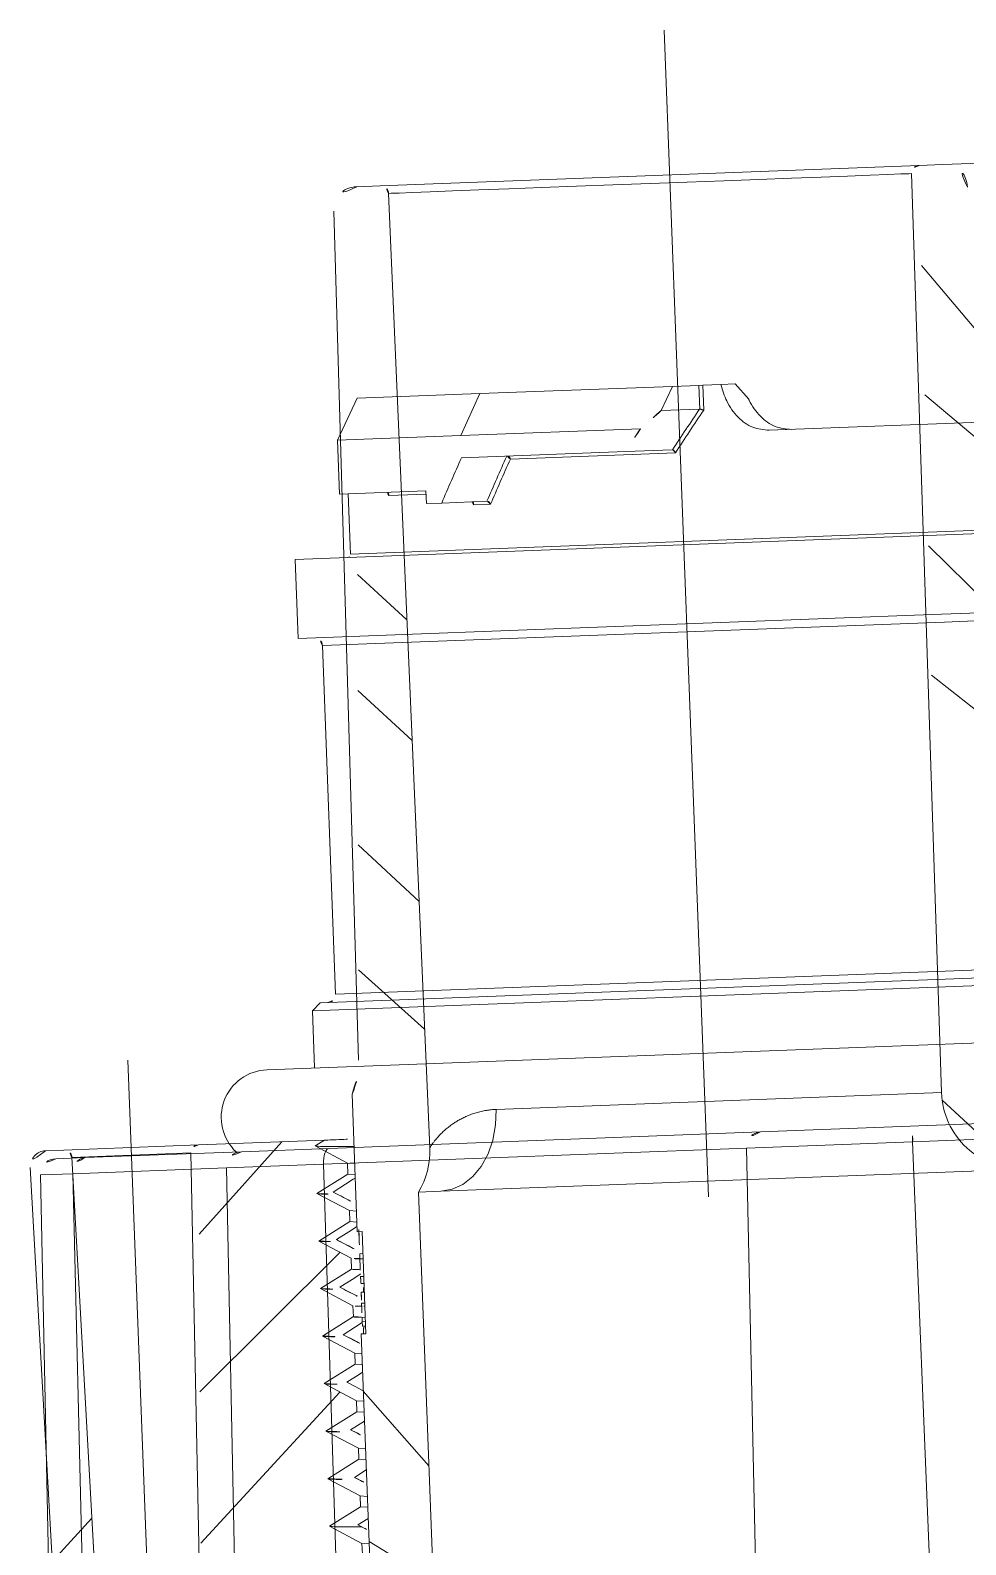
# Model space of a CAD drawing. Header units: metres. Extents: x 1956498 to 1957612, y 2277909 to 2278547.
# Drawn here: x 1957130.5358 to 1957130.5948, y 2278430.6581 to 2278430.7536 of the extents above; entities that cross this region are included whole.
import ezdxf

# ---------------------------------------------------------------- set-up
doc = ezdxf.new("R2010")
doc.units = ezdxf.units.M
doc.linetypes.add('CENTERX2', pattern=[4, 2.5, -0.5, 0.5, -0.5])
for name, color, linetype in [('UBS-100-HSI150-D3-58', 3, 'Continuous'), ('UBS-100-HSI150-D7-33', 5, 'Continuous'), ('UBS_400_DETAIL POSTE HTA TOOLKIT UBS', 7, 'Continuous')]:
    doc.layers.add(name, color=color, linetype=linetype)
pattern_1 = [(45, (-451.7999274479062, -412.9644927030749), (-26.94076836320746, 26.94076836320746), []), (45, (-442.8196674479059, -412.9644927030749), (-26.94076836320746, 26.94076836320746), []), (45, (-433.8394074479056, -412.9644927030749), (-26.94076836320746, 26.94076836320746), []), (45, (-424.8591274479058, -412.9644927030749), (-26.94076836320746, 26.94076836320746), [])]

# ---------------------------------------------------------------- blocks, each defined once
blk = doc.blocks.new('HSI 150 D7.33 PROFIL')
at = {"linetype": 'Continuous', "lineweight": 0}
h = blk.add_hatch(dxfattribs=at)
h.set_pattern_fill('ANSI34', color=5, scale=2, angle=90.0000000000002, style=0)
h.set_pattern_definition([(135.0000000000002, (-451.7999274479062, -412.9644927030749), (-26.94076836320737, -26.94076836320756), []), (135.0000000000002, (-451.7999274479062, -403.9842327030747), (-26.94076836320737, -26.94076836320756), []), (135.0000000000002, (-451.7999274479062, -395.0039727030744), (-26.94076836320737, -26.94076836320756), []), (135.0000000000002, (-451.7999274479062, -386.0236927030746), (-26.94076836320737, -26.94076836320756), [])])
edge = h.paths.add_edge_path(flags=0)
edge.add_line((18.33908186064946, 78.1500000000051), (19.02968078389131, 78.1500000000051))
edge.add_line((19.02968078389131, 78.1500000000051), (20.18438132227129, 80.1500000000051))
edge.add_line((20.18438132227129, 80.1500000000051), (21.33908186065128, 78.1500000000051))
edge.add_line((21.33908186064946, 78.1500000000051), (22.02968078389131, 78.1500000000051))
edge.add_line((22.02968078389131, 78.1500000000051), (23.18438132227129, 80.1500000000051))
edge.add_line((23.18438132227129, 80.1500000000051), (24.33908186065128, 78.1500000000051))
edge.add_line((24.33908186064946, 78.1500000000051), (25.02968078389131, 78.1500000000051))
edge.add_line((25.02968078389131, 78.1500000000051), (26.18438132227129, 80.1500000000051))
edge.add_line((26.18438132227129, 80.1500000000051), (27.33908186065128, 78.1500000000051))
edge.add_line((27.33908186064946, 78.1500000000051), (28.02968078389131, 78.1500000000051))
edge.add_line((28.02968078389131, 78.1500000000051), (29.18438132227129, 80.1500000000051))
edge.add_line((29.18438132227129, 80.1500000000051), (30.33908186065128, 78.1500000000051))
edge.add_line((30.33908186064946, 78.1500000000051), (31.02968078389131, 78.1500000000051))
edge.add_line((31.02968078389131, 78.1500000000051), (32.18438132227129, 80.1500000000051))
edge.add_line((32.18438132227129, 80.1500000000051), (33.33908186065128, 78.1500000000051))
edge.add_line((33.33908186064946, 78.1500000000051), (34.02968078389131, 78.1500000000051))
edge.add_line((34.02968078389131, 78.1500000000051), (35.18438132227129, 80.1500000000051))
edge.add_line((35.18438132227129, 80.1500000000051), (36.33908186065128, 78.1500000000051))
edge.add_line((36.33908186064946, 78.1500000000051), (37.02968078389131, 78.1500000000051))
edge.add_line((37.02968078389131, 78.1500000000051), (38.18438132227129, 80.1500000000051))
edge.add_line((38.18438132227129, 80.1500000000051), (38.52968078412778, 79.55192378824358))
edge.add_line((38.52968078412778, 79.55192378823995), (38.52968078412778, 87.49772409595607))
edge.add_arc((38.02968078412778, 87.49772409595971), 0.5, 0, 89.00000000000463)
edge.add_line((38.03840698734712, 87.99764794353541), (4.512228377690917, 88.58284956796342))
edge.add_arc((4.529680784127777, 89.58269726311846), 1, 180, 269.00000000000466, ccw=False)
edge.add_line((3.529680784127777, 89.58269726311846), (3.529680784127777, 93.91730273688881))
edge.add_arc((4.529680784127777, 93.91730273688881), 1, 90.99999999999449, 180, ccw=False)
edge.add_line((4.512228377690917, 94.91715043204385), (38.03840698734712, 95.50235205647186))
edge.add_arc((38.02968078412778, 96.00227590404756), 0.5, 270.9999999999962, 360.0000000000008)
edge.add_line((38.52968078412778, 96.00227590404756), (38.52968078412778, 97.14568507430158))
edge.add_arc((37.52968078412778, 97.14568507430522), 1, 0, 91.00000000000178)
edge.add_line((37.51222837769092, 98.14553276946026), (1.512228377690917, 97.51715043204604))
edge.add_arc((1.529680784127777, 96.51730273688736), 1, 91.00000000000178, 180)
edge.add_line((0.5296807841277769, 96.51730273688736), (0.5296807841277769, 85.79134863155923))
edge.add_arc((1.029680784127777, 85.79134863156287), 0.5, 180, 268.999999999973)
edge.add_line((1.020954580908437, 85.29142478398353), (3.238406987346025, 85.25271900825464))
edge.add_arc((3.229680784126685, 84.7527951606753), 0.5, -7.958078640513122e-13, 89.00000000000381, ccw=False)
edge.add_line((3.729680784126685, 84.7527951606753), (3.729680784126685, 78.1500000000051))
edge.add_line((3.729680784126685, 78.1500000000051), (4.029680783891308, 78.1500000000051))
edge.add_line((4.029680783891308, 78.1500000000051), (5.184381322271292, 80.1500000000051))
edge.add_line((5.184381322271292, 80.1500000000051), (6.339081860651277, 78.1500000000051))
edge.add_line((6.339081860649458, 78.1500000000051), (7.029680783891308, 78.1500000000051))
edge.add_line((7.029680783891308, 78.1500000000051), (8.184381322271292, 80.1500000000051))
edge.add_line((8.184381322271292, 80.1500000000051), (9.339081860651277, 78.1500000000051))
edge.add_line((9.339081860649458, 78.1500000000051), (10.02968078389131, 78.1500000000051))
edge.add_line((10.02968078389131, 78.1500000000051), (11.18438132227129, 80.1500000000051))
edge.add_line((11.18438132227129, 80.1500000000051), (12.33908186065128, 78.1500000000051))
edge.add_line((12.33908186064946, 78.1500000000051), (13.02968078389131, 78.1500000000051))
edge.add_line((13.02968078389131, 78.1500000000051), (14.18438132227129, 80.1500000000051))
edge.add_line((14.18438132227129, 80.1500000000051), (15.33908186065128, 78.1500000000051))
edge.add_line((15.33908186064946, 78.1500000000051), (16.02968078389131, 78.1500000000051))
edge.add_line((16.02968078389131, 78.1500000000051), (17.18438132227129, 80.1500000000051))
edge.add_line((17.18438132227129, 80.1500000000051), (18.33908186065128, 78.1500000000051))
h = blk.add_hatch(dxfattribs=at)
h.set_pattern_fill('ANSI34', color=5, scale=2, style=0)
h.set_pattern_definition(pattern_1)
edge = h.paths.add_edge_path(flags=0)
edge.add_spline(control_points=[(-42.18747650339719, 76.50000000000364), (-42.21940463565443, 76.50000000000364), (-42.2515933274135, 76.5038193729124), (-42.28255304953018, 76.51162329729777), (-42.31608868634066, 76.52007652477914), (-42.34898597998836, 76.53343114234303), (-42.37806004763115, 76.55216065332934), (-42.39898626591275, 76.56564132071071), (-42.41838986647053, 76.58227311431256), (-42.43390673914655, 76.6017374834737), (-42.44491371180993, 76.61554463287757), (-42.45415210872488, 76.63107960425259), (-42.46047291289688, 76.64756712245435), (-42.46682336233425, 76.66413196892609), (-42.47031921587222, 76.68212920616861), (-42.47031921587222, 76.6998696217961)], knot_values=[0, 0, 0, 0, 9.57843967694358e-05, 9.57843967694358e-05, 9.57843967694358e-05, 0.0001999657453199459, 0.0001999657453199459, 0.0001999657453199459, 0.0002747402006094652, 0.0002747402006094652, 0.0002747402006094652, 0.0003275764189371982, 0.0003275764189371982, 0.0003275764189371982, 0.0003808495174563271, 0.0003808495174563271, 0.0003808495174563271, 0.0003808495174563271], weights=[1, 1, 1, 1, 1, 1, 1, 1, 1, 1, 1, 1, 1, 1, 1, 1], degree=3, periodic=0)
edge.add_line((-42.47031921587222, 76.6998696217961), (-42.47031921587222, 79.99999999998909))
edge.add_line((-42.47031921587222, 80.00000000000364), (-43.87224300451817, 80.00000000000364))
edge.add_line((-43.87224300451999, 80.00000000000364), (-46.47031921587404, 78.50000000000364))
edge.add_line((-46.47031921587222, 78.50000000000364), (-46.47031921587222, 74.75000000000364))
edge.add_line((-46.47031921587222, 74.75000000000364), (-45.47031921587222, 73.75000000000364))
edge.add_line((-45.47031921587222, 73.75000000000364), (35.02968078412778, 73.75000000000364))
edge.add_arc((37.77038427448679, 77.93193069980407), 5, 236.7604496358561, 270.2999999999885)
edge.add_line((37.79656409364179, 72.9319992385681), (98.03229874809949, 73.24739568995574))
edge.add_arc((98.02968078412778, 73.74738883617101), 0.5, 270.2999979438987, 360.0000000000008)
edge.add_line((98.52968078412778, 73.74738883617101), (98.52968078412778, 75.23942111666474))
edge.add_arc((97.02968078412778, 75.23942111666474), 1.5, 0, 89.49999999999977)
edge.add_line((97.04277058737534, 76.73936400126331), (43.48604810663528, 77.2067464376596))
edge.add_arc((43.52968078412778, 82.20655605297725), 5, 244.3309588677889, 269.5, ccw=False)
edge.add_line((41.36382009114823, 77.70000000000437), (38.42968078412741, 77.70000000000437))
edge.add_line((38.42968078412741, 77.70000000000437), (38.42968078412741, 77.70100000000457))
edge.add_line((38.42968078412741, 77.70100000000457), (32.67290367231908, 77.70100000000457))
edge.add_line((32.67290367231908, 77.70100000000457), (32.67290367231908, 77.4000000000051))
edge.add_line((32.67290367231908, 77.4000000000051), (26.22937280513179, 77.4000000000051))
edge.add_line((26.22937280513361, 77.4000000000051), (26.22937280513361, 77.70100000000457))
edge.add_line((26.22937280513361, 77.70100000000457), (9.9605674517843, 77.70100000000457))
edge.add_line((9.960567451782481, 77.70100000000457), (9.960567451782481, 77.75000000000364))
edge.add_line((9.960567451782481, 77.75000000000364), (9.339680784127268, 77.75000000000364))
edge.add_line((9.339680784127268, 77.75000000000364), (8.289680784127995, 79.5686533479493))
edge.add_line((8.289680784127995, 79.5686533479493), (7.239680784128723, 77.75000000000364))
edge.add_line((7.239680784126904, 77.75000000000364), (6.339680784127268, 77.75000000000364))
edge.add_line((6.339680784127268, 77.75000000000364), (5.289680784127995, 79.5686533479493))
edge.add_line((5.289680784127995, 79.5686533479493), (4.239680784128723, 77.75000000000364))
edge.add_line((4.239680784126904, 77.75000000000364), (3.339680784127268, 77.75000000000364))
edge.add_line((3.339680784127268, 77.75000000000364), (2.289680784127995, 79.5686533479493))
edge.add_line((2.289680784127995, 79.5686533479493), (1.529680784142329, 78.25229473422223))
edge.add_line((1.529680784142329, 78.25229473422223), (1.529680784127777, 79.50000000000364))
edge.add_line((1.529680784127777, 79.50000000000364), (1.029680784127777, 80.00000000000364))
edge.add_line((1.029680784127777, 80.00000000000364), (-8.470319215872223, 80.00000000000364))
edge.add_line((-8.470319215872223, 80.00000000000364), (-8.470319215872223, 79.00000000000364))
edge.add_arc((-8.970319215872223, 79.00000000000364), 0.5, 270, 360, ccw=False)
edge.add_line((-8.970319215872223, 78.50000000000364), (-30.97031921587222, 78.50000000000364))
edge.add_arc((-30.97031921587222, 79.00000000000364), 0.5, 180, 270, ccw=False)
edge.add_line((-31.47031921587222, 79.00000000000364), (-31.47031921587222, 80.00000000000364))
edge.add_line((-31.47031921587222, 80.00000000000364), (-36.47031921587222, 80.00000000000364))
edge.add_line((-36.47031921587222, 80.00000000000364), (-36.47031921587222, 76.70000000000437))
edge.add_arc((-36.67031921587295, 76.70000000000437), 0.2, 270, 360, ccw=False)
edge.add_line((-36.67031921587295, 76.50000000000364), (-42.18747650339901, 76.50000000000364))
h = blk.add_hatch(dxfattribs=at)
h.set_pattern_fill('ANSI34', color=5, scale=2, style=0)
h.set_pattern_definition(pattern_1)
edge = h.paths.add_edge_path(flags=0)
edge.add_line((38.52968078412778, -77.74999999999636), (38.52968078412778, -57.59132472234705))
edge.add_spline(control_points=[(38.52968078412778, -57.59132472234705), (38.52968078412778, -55.29002317176491), (38.60595216607726, -52.98905911443944), (38.59899870188201, -50.68776806895039), (38.59293596542375, -48.68126875726739), (38.52968078412778, -46.67515025566172), (38.52968078412778, -44.66864178457035)], knot_values=[0.07302566017090416, 0.07302566017090416, 0.07302566017090416, 0.07302566017090416, 0.07988167006823357, 0.07988167006823357, 0.07988167006823357, 0.08589778822727799, 0.08589778822727799, 0.08589778822727799, 0.08589778822727799], weights=[1, 1, 1, 1, 1, 1, 1], degree=3, periodic=0)
edge.add_line((38.52968078412778, -44.66864178457035), (38.52968078412778, 12.27803177556052))
edge.add_line((38.52968078412778, 12.27803177556052), (38.82968078412705, 12.27803177556052))
edge.add_line((38.82968078412705, 12.27803177556052), (38.82968078412705, 13.59385217830277))
edge.add_line((38.82968078412705, 13.59385217830277), (38.52968078412778, 13.59385217830277))
edge.add_line((38.52968078412778, 13.59385217830277), (38.52968078412778, 16.03698272908514))
edge.add_line((38.52968078412778, 16.0369827290815), (38.82968078412705, 16.0369827290815))
edge.add_line((38.82968078412705, 16.0369827290815), (38.82968078412705, 17.39553638422876))
edge.add_line((38.82968078412705, 17.39553638422876), (38.52968078412778, 17.39553638422876))
edge.add_line((38.52968078412778, 17.39553638422876), (38.52968078412778, 19.0026111013467))
edge.add_line((38.52968078412778, 19.0026111013467), (38.82968078412705, 19.0026111013467))
edge.add_line((38.82968078412705, 19.0026111013467), (38.82968078412705, 24.21563815759509))
edge.add_line((38.82968078412705, 24.21563815759509), (38.52968078412778, 24.21563815759509))
edge.add_line((38.52968078412778, 24.21563815759509), (38.52968078412778, 31.29344394702639))
edge.add_arc((43.52968078412778, 31.29344394703003), 5, 90.4999999999992, 180, ccw=False)
edge.add_line((43.48604810663528, 36.29325356235131), (97.04277058737534, 36.7606359987476))
edge.add_arc((97.02968078412778, 38.26057888334253), 1.5, 270.5000000000011, 360.0000000000008)
edge.add_line((98.52968078412778, 38.26057888334253), (98.52968078412778, 39.75261116383626))
edge.add_arc((98.02968078412778, 39.75261116383626), 0.5, 0, 89.70000205610212)
edge.add_line((98.03229874810131, 40.25260431005518), (40.0558606032846, 40.55617100447125))
edge.add_arc((40.02968078412778, 35.55623954323528), 5, 89.69999999999989, 180)
edge.add_line((35.02968078412778, 35.55623954323528), (35.02968078412778, -73.74999999999636))
edge.add_line((35.02968078412778, -73.74999999999636), (-45.47031921587222, -73.74999999999636))
edge.add_line((-45.47031921587222, -73.74999999999636), (-46.47031921587222, -74.74999999999636))
edge.add_line((-46.47031921587222, -74.74999999999636), (-46.47031921587222, -78.49999999999636))
edge.add_line((-46.47031921587222, -78.49999999999636), (-43.87224300451817, -79.99999999999636))
edge.add_line((-43.87224300451999, -79.99999999999636), (-42.47031921587404, -79.99999999999636))
edge.add_line((-42.47031921587222, -79.99999999998181), (-42.47031921587222, -76.69993481084384))
edge.add_spline(control_points=[(-42.47031921587222, -76.69993481084384), (-42.47031921587222, -76.68705989888622), (-42.46853347886281, -76.67414367510355), (-42.46514401679633, -76.66179051567815), (-42.4604200115391, -76.64457350927842), (-42.45246189830868, -76.62805261939502), (-42.4424249539843, -76.61328775286165), (-42.42982277475494, -76.59474929251519), (-42.41366234989255, -76.57840537745142), (-42.39590230221802, -76.56472801879136), (-42.3718997971082, -76.54624322206291), (-42.34432842457682, -76.5320015332436), (-42.31582069142678, -76.52174886958164), (-42.27498974634727, -76.50706422437361), (-42.23086780299855, -76.49999999999636), (-42.18747650339719, -76.49999999999636)], knot_values=[0, 0, 0, 0, 3.842916870896637e-05, 3.842916870896637e-05, 3.842916870896637e-05, 9.229715289452037e-05, 9.229715289452037e-05, 9.229715289452037e-05, 0.0001600213967770137, 0.0001600213967770137, 0.0001600213967770137, 0.0002517404017867858, 0.0002517404017867858, 0.0002517404017867858, 0.0003837556063044025, 0.0003837556063044025, 0.0003837556063044025, 0.0003837556063044025], weights=[1, 1, 1, 1, 1, 1, 1, 1, 1, 1, 1, 1, 1, 1, 1, 1], degree=3, periodic=0)
edge.add_line((-42.18747650339719, -76.49999999999636), (-36.67031921587295, -76.49999999999636))
edge.add_arc((-36.67031921587295, -76.69999999999709), 0.2, -7.958078640513122e-13, 89.9999999999992, ccw=False)
edge.add_line((-36.47031921587222, -76.69999999999709), (-36.47031921587222, -79.99999999999636))
edge.add_line((-36.47031921587222, -79.99999999999636), (-31.47031921587222, -79.99999999999636))
edge.add_line((-31.47031921587222, -79.99999999999636), (-31.47031921587222, -78.99999999999636))
edge.add_arc((-30.97031921587222, -78.99999999999636), 0.5, 89.9999999999992, 180, ccw=False)
edge.add_line((-30.97031921587222, -78.49999999999636), (-8.970319215872223, -78.49999999999636))
edge.add_arc((-8.970319215872223, -78.99999999999636), 0.5, -7.958078640513122e-13, 89.9999999999992, ccw=False)
edge.add_line((-8.470319215872223, -78.99999999999636), (-8.470319215872223, -79.99999999999636))
edge.add_line((-8.470319215872223, -79.99999999999636), (1.029680784127777, -79.99999999999636))
edge.add_line((1.029680784127777, -79.99999999999636), (1.529680784127777, -79.49999999999636))
edge.add_line((1.529680784127777, -79.49999999999636), (1.529680784127777, -77.74999999999636))
edge.add_line((1.529680784127777, -77.74999999999636), (2.739680784128723, -77.74999999999636))
edge.add_line((2.739680784126904, -77.74999999999636), (3.789680784126176, -79.56865334794202))
edge.add_line((3.789680784127995, -79.56865334794202), (4.839680784127268, -77.74999999999636))
edge.add_line((4.839680784127268, -77.74999999999636), (5.739680784126904, -77.74999999999636))
edge.add_line((5.739680784126904, -77.74999999999636), (6.789680784126176, -79.56865334794202))
edge.add_line((6.789680784127995, -79.56865334794202), (7.839680784127268, -77.74999999999636))
edge.add_line((7.839680784127268, -77.74999999999636), (8.739680784126904, -77.74999999999636))
edge.add_line((8.739680784126904, -77.74999999999636), (9.789680784126176, -79.56865334794202))
edge.add_line((9.789680784127995, -79.56865334794202), (10.83968078412727, -77.74999999999636))
edge.add_line((10.83968078412727, -77.74999999999636), (11.7396807841269, -77.74999999999636))
edge.add_line((11.7396807841269, -77.74999999999636), (12.78968078412618, -79.56865334794202))
edge.add_line((12.789680784128, -79.56865334794202), (13.83968078412727, -77.74999999999636))
edge.add_line((13.83968078412727, -77.74999999999636), (14.7396807841269, -77.74999999999636))
edge.add_line((14.7396807841269, -77.74999999999636), (15.78968078412618, -79.56865334794202))
edge.add_line((15.789680784128, -79.56865334794202), (16.83968078412727, -77.74999999999636))
edge.add_line((16.83968078412727, -77.74999999999636), (17.7396807841269, -77.74999999999636))
edge.add_line((17.7396807841269, -77.74999999999636), (18.78968078412618, -79.56865334794202))
edge.add_line((18.789680784128, -79.56865334794202), (19.83968078412727, -77.74999999999636))
edge.add_line((19.83968078412727, -77.74999999999636), (20.7396807841269, -77.74999999999636))
edge.add_line((20.7396807841269, -77.74999999999636), (21.78968078412618, -79.56865334794202))
edge.add_line((21.789680784128, -79.56865334794202), (22.83968078412727, -77.74999999999636))
edge.add_line((22.83968078412727, -77.74999999999636), (23.7396807841269, -77.74999999999636))
edge.add_line((23.7396807841269, -77.74999999999636), (24.78968078412618, -79.56865334794202))
edge.add_line((24.789680784128, -79.56865334794202), (25.83968078412727, -77.74999999999636))
edge.add_line((25.83968078412727, -77.74999999999636), (26.7396807841269, -77.74999999999636))
edge.add_line((26.7396807841269, -77.74999999999636), (27.78968078412618, -79.56865334794202))
edge.add_line((27.789680784128, -79.56865334794202), (28.83968078412727, -77.74999999999636))
edge.add_line((28.83968078412727, -77.74999999999636), (29.7396807841269, -77.74999999999636))
edge.add_line((29.7396807841269, -77.74999999999636), (30.78968078412618, -79.56865334794202))
edge.add_line((30.789680784128, -79.56865334794202), (31.83968078412727, -77.74999999999636))
edge.add_line((31.83968078412727, -77.74999999999636), (32.7396807841269, -77.74999999999636))
edge.add_line((32.7396807841269, -77.74999999999636), (33.78968078412618, -79.56865334794202))
edge.add_line((33.789680784128, -79.56865334794202), (34.83968078412727, -77.74999999999636))
edge.add_line((34.83968078412727, -77.74999999999636), (35.7396807841269, -77.74999999999636))
edge.add_line((35.7396807841269, -77.74999999999636), (36.78968078412618, -79.56865334794202))
edge.add_line((36.789680784128, -79.56865334794202), (37.83968078412727, -77.74999999999636))
edge.add_line((37.83968078412727, -77.74999999999636), (38.52968078412778, -77.74999999999636))
at = {"color": 5, "linetype": 'Continuous', "lineweight": 15}
for p, q in [((37.51222837769092, 98.14553276946026), (1.512228377690917, 97.51715043204604)), ((38.52968078412778, 96.00227590404756), (38.52968078412778, 97.14568507430522)), ((38.03840698734712, 95.50235205647186), (4.512228377690917, 94.91715043204385)), ((38.03840698734712, 87.99764794353541), (38.03840698734712, 95.50235205647186)), ((38.52968078412778, 96.00227590404756), (38.52968078412778, 87.49772409595971)), ((4.512228377690917, 88.58284956796342), (38.03840698734712, 87.99764794353541)), ((38.52968078412778, 79.55192378823995), (38.52968078412778, 87.49772409595971)), ((13.02968078389131, 78.1500000000051), (14.18438132227129, 80.1500000000051)), ((14.18438132227129, 80.1500000000051), (15.33908186064946, 78.1500000000051)), ((16.02968078389131, 78.1500000000051), (17.18438132227129, 80.1500000000051)), ((17.18438132227129, 80.1500000000051), (18.33908186064946, 78.1500000000051)), ((19.02968078389131, 78.1500000000051), (20.18438132227129, 80.1500000000051)), ((20.18438132227129, 80.1500000000051), (21.33908186064946, 78.1500000000051)), ((22.02968078389131, 78.1500000000051), (23.18438132227129, 80.1500000000051)), ((23.18438132227129, 80.1500000000051), (24.33908186064946, 78.1500000000051)), ((25.02968078389131, 78.1500000000051), (26.18438132227129, 80.1500000000051)), ((26.18438132227129, 80.1500000000051), (27.33908186064946, 78.1500000000051)), ((28.02968078389131, 78.1500000000051), (29.18438132227129, 80.1500000000051)), ((29.18438132227129, 80.1500000000051), (30.33908186064946, 78.1500000000051)), ((31.02968078389131, 78.1500000000051), (32.18438132227129, 80.1500000000051)), ((32.18438132227129, 80.1500000000051), (33.33908186064946, 78.1500000000051)), ((34.02968078389131, 78.1500000000051), (35.18438132227129, 80.1500000000051)), ((35.18438132227129, 80.1500000000051), (36.33908186064946, 78.1500000000051)), ((37.02968078389131, 78.1500000000051), (38.18438132227129, 80.1500000000051)), ((38.18438132227129, 80.1500000000051), (38.52968078412778, 79.55192378823995)), ((14.58088400877568, 77.70100000000457), (14.20297464444229, 78.36313407273701)), ((17.6523538996862, 77.70100000000457), (17.206648781892, 78.46384070787462)), ((20.7342566906882, 77.70100000000457), (20.21170858442383, 78.59519729395106)), ((9.960567451782481, 77.70100000000457), (26.22937280513361, 77.70100000000457)), ((12.33908186064946, 78.1500000000051), (13.02968078389131, 78.1500000000051)), ((12.97964949433117, 77.70100000000457), (13.02968078389131, 78.1500000000051)), ((15.33908186064946, 78.1500000000051), (15.28905057108932, 77.70100000000457)), ((15.33908186064946, 78.1500000000051), (16.02968078389131, 78.1500000000051)), ((15.97964949433117, 77.70100000000457), (16.02968078389131, 78.1500000000051)), ((18.33908186064946, 78.1500000000051), (18.28905057108932, 77.70100000000457)), ((18.33908186064946, 78.1500000000051), (19.02968078389131, 78.1500000000051)), ((18.97964949433117, 77.70100000000457), (19.02968078389131, 78.1500000000051)), ((21.33908186064946, 78.1500000000051), (21.28905057108932, 77.70100000000457)), ((21.33908186064946, 78.1500000000051), (22.02968078389131, 78.1500000000051)), ((21.97964949433117, 77.70100000000457), (22.02968078389131, 78.1500000000051)), ((24.33908186064946, 78.1500000000051), (24.28905057108932, 77.70100000000457)), ((24.33908186064946, 78.1500000000051), (25.02968078389131, 78.1500000000051)), ((24.97964949433117, 77.70100000000457), (25.02968078389131, 78.1500000000051)), ((26.22937280513361, 77.70100000000457), (26.22937280513361, 77.4000000000051)), ((32.67290367231908, 77.4000000000051), (26.22937280513361, 77.4000000000051)), ((27.02057523765689, 77.60000000000218), (26.70647267355525, 77.60000000000218)), ((26.70647267355525, 77.60000000000218), (26.70647267355525, 77.4000000000051)), ((27.02057523765689, 77.60000000000218), (27.02057523765689, 77.4000000000051)), ((27.2708757184264, 77.60000000000218), (27.02057523765689, 77.60000000000218)), ((27.2708757184264, 77.60000000000218), (27.2708757184264, 77.4000000000051)), ((27.33908186064946, 78.1500000000051), (28.02968078389131, 78.1500000000051)), ((27.96372894072556, 77.4000000000051), (27.96612930260198, 77.46505424753923)), ((28.1620015197077, 77.60000000000218), (28.1620015197077, 77.4000000000051)), ((28.86031882740099, 77.60000000000218), (28.86031882740099, 77.4000000000051)), ((29.39878036586197, 77.60000000000218), (29.39878036586197, 77.4000000000051)), ((29.84259046201623, 77.60000000000218), (29.84259046201623, 77.4000000000051)), ((30.33908186064946, 78.1500000000051), (31.02968078389131, 78.1500000000051)), ((31.28620023765689, 77.60000000000218), (31.28620023765689, 77.4000000000051)), ((32.67290367231908, 77.70100000000457), (38.42968078412741, 77.70100000000457)), ((32.67290367231908, 77.4000000000051), (32.67290367231908, 77.70100000000457)), ((33.33908186064946, 78.1500000000051), (33.28905057108932, 77.70100000000457)), ((33.33908186064946, 78.1500000000051), (34.02968078389131, 78.1500000000051)), ((33.97964949433117, 77.70100000000457), (34.02968078389131, 78.1500000000051)), ((36.33908186064946, 78.1500000000051), (36.28905057108932, 77.70100000000457)), ((36.33908186064946, 78.1500000000051), (37.02968078389131, 78.1500000000051)), ((36.97964949433117, 77.70100000000457), (37.02968078389131, 78.1500000000051)), ((38.42968078412741, 77.70100000000457), (38.42968078412741, 77.70000000000437)), ((38.42968078412741, 77.70000000000437), (41.36382009114823, 77.70000000000437)), ((43.48604810663528, 77.20674643765597), (97.04277058737534, 76.73936400126331)), ((98.52968078412778, 73.74738883617101), (98.52968078412778, 75.23942111666474)), ((35.02968078412778, 73.75000000000364), (-45.47031921587222, 73.75000000000364)), ((35.02968078412778, 73.75000000000364), (35.02968078412778, 72.33876227049768)), ((98.52968078412778, 73.74738883617101), (98.52968078412778, 39.75261116383626)), ((37.79656409364179, 72.9319992385681), (98.03229874810131, 73.2473956899521)), ((35.02968078412778, 35.55623954323528), (35.02968078412778, 72.33876227049768)), ((40.0558606032846, 68.66113540116567), (40.0558606032846, 40.55617100447125)), ((98.03229874810131, 40.25260431005518), (40.0558606032846, 40.55617100447125)), ((98.52968078412778, 38.26057888334253), (98.52968078412778, 39.75261116383626)), ((98.52968078412778, 38.26057888334253), (98.52968078412778, 16.89362513882588))]:
    blk.add_line(p, q, dxfattribs=at)
at = {"color": 5, "linetype": 'CENTERX2', "lineweight": 0}
for p, q in [((44.03840698734712, 91.75000000000364), (-1.487771622309083, 91.75000000000364)), ((34.02968078412778, 55.50000000000364), (107.653353649057, 55.50000000000364))]:
    blk.add_line(p, q, dxfattribs=at)
at = {"color": 5, "linetype": 'Continuous', "lineweight": 15, "flags": 128}
for points in [[(23.21676838695566, 78.71809875663166), (22.93231672165166, 78.2103495759693), (22.64797767454547, 77.7025327922347), (22.64712005509682, 77.70100000000457)], [(23.8111809125021, 77.70100000000457), (23.67987886687843, 77.9256706450542), (23.21676838695566, 78.71809875663166)], [(26.94214973500129, 77.60000000000218), (26.685072559525, 78.03989979069229), (26.2218281894875, 78.83258464100436)], [(30.00910647583805, 77.60000000000218), (29.98377139514741, 77.64335866559486), (29.69031336010084, 78.14558437665983), (29.22688799201933, 78.93869156277287)], [(33.01207899764995, 77.70100000000457), (32.98900468804277, 77.74049966191524), (32.69560088073194, 78.24275932973615), (32.23194779455116, 79.03645326837068)], [(36.06909390221699, 77.70100000000457), (35.9942613110652, 77.8291485407135), (35.70093476454531, 78.33145657350542), (35.23700759708299, 79.12590068986538)], [(98.03229874810131, 40.25260431005518), (98.03229874828321, 40.42052401089677), (98.03229874882709, 40.92086475255928), (98.03229874972203, 41.7434410404021), (98.03229875094985, 42.8715075933178), (98.03229875248326, 44.28210022937128), (98.03229875429315, 45.94650335029655), (98.03229875634315, 47.83083450830236), (98.0322987585896, 49.89673415496509), (98.03229876098885, 52.10214653104777), (98.03229876348996, 54.40217580045646), (98.03229876604382, 56.75000000000364), (98.03229876859768, 59.09782419955081), (98.0322987710988, 61.39785346895951), (98.03229877349804, 63.60326584504219), (98.0322987757445, 65.66916549170492), (98.0322987777945, 67.55349664971072), (98.03229877960439, 69.217899770636), (98.0322987811378, 70.62849240668947), (98.03229878236561, 71.75655895960517), (98.03229878325874, 72.579135247448), (98.03229878380444, 73.0794759891105), (98.03229874810131, 73.2473956899521)], [(35.02968078412778, 72.33876227049768), (35.12639386399496, 71.61892239545341), (35.41279173566909, 70.92692969293785), (35.87779503105776, 70.28955406115347), (36.50341498982016, 69.7314525242582), (37.26544935874153, 69.27421536965267), (38.13441866150788, 68.93553092272123), (39.07670661908924, 68.72850126984486), (40.0558606032846, 68.66113540116567)]]:
    blk.add_lwpolyline(points, dxfattribs=at)
at = {"color": 5, "linetype": 'Continuous', "lineweight": 15}
for centre, radius, start, end in [((37.52968078412778, 97.14568507430522), 1.000000000000014, 0, 90.99999999997708), ((38.02968078412778, 96.00227590404756), 0.5, 270.9999999999771, 0), ((38.02968078412778, 87.49772409595971), 0.5, 0, 89.00000000002294), ((43.52968078412778, 82.20655605297725), 5.000000000000028, 244.3309588678749, 269.5000000000352), ((97.02968078412778, 75.23942111666474), 1.500000000000114, 0, 89.50000000003529), ((37.77038427448679, 77.93193069980407), 5.000000000000028, 236.7604496357939, 270.3000000000382), ((98.02968078412778, 73.74738883617101), 0.5000000000001137, 270.2999979438461, 0), ((40.02968078412778, 35.55623954323528), 5, 89.69999999996182, 180), ((98.02968078412778, 39.75261116383626), 0.5000000000001137, 0, 89.70000205615389), ((97.02968078412778, 38.26057888334253), 1.500000000000114, 270.4999999999647, 0)]:
    blk.add_arc(centre, radius, start, end, dxfattribs=at)
for points, knots in [([(14.18438132227129, 80.1500000000051), (14.16524092347572, 80.06370063787836), (14.1279678132305, 79.89564532863005), (14.09142350424736, 78.71188842410265), (14.07364534177032, 78.13601154566277)], [0, 0, 0, 0, 0.5135176181554884, 1, 1, 1, 1]), ([(17.18438132227129, 80.1500000000051), (17.16523886663708, 80.06656717458827), (17.12912138099273, 79.909148297309), (17.09371002479566, 78.767624637283), (17.07706687194514, 78.23111446663825)], [0, 0, 0, 0, 0.530005211953032, 1, 1, 1, 1]), ([(20.18438132227129, 80.1500000000051), (20.16523579514069, 80.07084779720026), (20.13071610474071, 79.92813511467102), (20.09687119718001, 78.84500418636526), (20.08179756445861, 78.36260612482874)], [0, 0, 0, 0, 0.5546262700736838, 1, 1, 1, 1]), ([(23.18438132227129, 80.1500000000051), (23.16523266715012, 80.07520715571445), (23.1322006702394, 79.94618728535352), (23.09981426960439, 78.91742533019715), (23.0862022718029, 78.48503688328856)], [0, 0, 0, 0, 0.5797001971753953, 1, 1, 1, 1]), ([(26.18438132227129, 80.1500000000051), (26.1652295060394, 80.07961266994243), (26.13357568334141, 79.96327759033375), (26.10254041897861, 78.98488213690871), (26.09028271856005, 78.5984546775071)], [0, 0, 0, 0, 0.6050396002481392, 1, 1, 1, 1]), ([(29.18438132227129, 80.1500000000051), (29.16522634020839, 80.08402476294941), (29.13484171092568, 79.9793714088919), (29.10505074009779, 79.04735966502994), (29.09404049904333, 78.70290382219173)], [0, 0, 0, 0, 0.6304168428026673, 1, 1, 1, 1]), ([(32.18438132227129, 80.1500000000051), (32.16522320321747, 80.08839666525091), (32.13599928204894, 79.99442653209553), (32.10734624778706, 79.1048338138753), (32.09747708029317, 78.79842509437003)], [0, 0, 0, 0, 0.6555629185930093, 0.9999999999999999, 0.9999999999999999, 0.9999999999999999, 0.9999999999999999]), ([(35.18438132227129, 80.1500000000051), (35.16522013367285, 80.0926745673969), (35.13704888874236, 80.00839332385658), (35.10942787861677, 79.15727151817919), (35.10059380480016, 78.8850558090744)], [0, 0, 0, 0, 0.6801683292672124, 1, 1, 1, 1]), ([(38.18438132227129, 80.1500000000051), (38.16529509800603, 80.03067783389633), (38.12724727445857, 79.792812625019), (38.08664599423719, 78.82027085415757), (38.06588741184169, 77.82431935232307), (38.0633170708843, 77.70100000000457)], [0, 0, 0, 0, 0.4686328788647711, 0.9342057830117392, 1, 1, 1, 1]), ([(38.52968078412778, 79.55192378823995), (38.52968078412778, 79.42199221842748), (38.52968078412778, 79.21558120144618), (38.52968078412778, 78.41611958812427), (38.52968078412778, 77.8639271052125), (38.52968078412778, 77.70000000000437)], [0, 0, 0, 0, 0.5443278795271698, 0.8647264967487592, 1, 1, 1, 1]), ([(14.20297464444229, 78.36313407273701), (14.10624826628919, 78.1930367173336), (13.98066186219148, 77.97218780704861), (13.8546022462524, 77.75167444514591), (13.82563347520954, 77.70100000000457)], [0, 0, 0, 0, 0.7701978478493222, 1, 1, 1, 1]), ([(17.206648781892, 78.46384070787462), (17.1122515449606, 78.2943395454713), (16.97065406386537, 78.04008488273757), (16.82915302903712, 77.7857726805778), (16.78198493436867, 77.70100000000457)], [0, 0, 0, 0, 0.6666590125959277, 1, 1, 1, 1]), ([(20.21170858442383, 78.59519729395106), (20.11709331263773, 78.42582647739619), (19.95060235768869, 78.12779098633837), (19.78421739841542, 77.82969206006965), (19.71238747456664, 77.70100000000457)], [0, 0, 0, 0, 0.5682907628033587, 1, 1, 1, 1]), ([(26.2218281894875, 78.83258464100436), (26.12680082675797, 78.66346128016085), (25.93674610127709, 78.3252145584338), (25.7248859115989, 77.94802354818967), (25.60810864521227, 77.73992249580988), (25.58626703216214, 77.70100000000457)], [0, 0, 0, 0, 0.4484169102679301, 0.8968338206295621, 1, 1, 1, 1]), ([(29.22688799201933, 78.93869156277287), (29.13166137651569, 78.76968836441665), (28.94120814549206, 78.4316819676751), (28.68988848288427, 77.9854601931147), (28.53386234216487, 77.70820126979743), (28.47297259208972, 77.60000000000218)], [0, 0, 0, 0, 0.3787841686274995, 0.7575683373237485, 1, 1, 1, 1]), ([(32.23194779455116, 79.03645326837068), (32.13653021062601, 78.86756555373722), (31.94569504276114, 78.52979012444848), (31.67529632643163, 78.05098328557142), (31.50038480215153, 77.74102206565658), (31.42080586493103, 77.60000000000218)], [0, 0, 0, 0, 0.352764715487097, 0.70552943102944, 1, 1, 1, 1]), ([(35.23700759708299, 79.12590068986538), (35.14140676741044, 78.95712408107283), (34.95020510805625, 78.61957086346229), (34.68127922205531, 78.14461366930846), (34.50801737634538, 77.83839475500645), (34.43027799536503, 77.70100000000457)], [0, 0, 0, 0, 0.3553870557578958, 0.7107741115636309, 0.9999999999999999, 0.9999999999999999, 0.9999999999999999, 0.9999999999999999]), ([(26.22937280513361, 77.56013985471509), (26.34004664369786, 77.54801783354196), (26.46465668566816, 77.53436939063977), (26.68214868855648, 77.52362111290495), (26.70647267355525, 77.52241904136827)], [0, 0, 0, 0, 0.8881614740969277, 1, 1, 1, 1]), ([(28.1620015197077, 77.60000000000218), (27.99635002145624, 77.60000000000218), (27.70038216352441, 77.60000000000218), (27.40217712268168, 77.60000000000218), (27.2708757184264, 77.60000000000218)], [0, 0, 0, 0, 0.5596942161518095, 1, 1, 1, 1]), ([(27.33908186064946, 78.1500000000051), (27.31988367104168, 78.14438544555014), (27.30022889565953, 78.13863736154235), (27.28095727255823, 77.61222861819624), (27.28050958751555, 77.60000000000218)], [0, 0, 0, 0, 0.9767697281879999, 1, 1, 1, 1]), ([(27.97110851075558, 77.60000000000218), (27.97155619580008, 77.61222861819624), (27.99082781889956, 78.13863736154235), (28.01048259428353, 78.14438544555014), (28.02968078389131, 78.1500000000051)], [0, 0, 0, 0, 0.02323027181195511, 1, 1, 1, 1]), ([(28.86031882740099, 77.60000000000218), (28.85200253671246, 77.60000000000218), (28.83539590218243, 77.60000000000218), (28.65995500411191, 77.60000000000218), (28.42155310680755, 77.60000000000218), (28.24857211157359, 77.60000000000218), (28.1620015197077, 77.60000000000218)], [0, 0, 0, 0, 0.2800988790318837, 0.5593238488956382, 0.7794578810807787, 1, 1, 1, 1]), ([(28.86031882740099, 77.44500658566903), (28.9162331647276, 77.44349504815182), (29.0902697192887, 77.43879030166863), (29.27404694988581, 77.44136401240758), (29.39878036586197, 77.44311084323635)], [0, 0, 0, 0, 0.3212792707166176, 1, 1, 1, 1]), ([(29.84259046201623, 77.60000000000218), (29.69779112975448, 77.60000000000218), (29.43877160169905, 77.60000000000218), (29.41101863123367, 77.60000000000218), (29.39878036586197, 77.60000000000218)], [0, 0, 0, 0, 0.5590286313440581, 1, 1, 1, 1]), ([(31.28620023765689, 77.60000000000218), (30.97662253072122, 77.60000000000218), (30.42361125398747, 77.60000000000218), (30.02017961477577, 77.60000000000218), (29.84259046201623, 77.60000000000218)], [0, 0, 0, 0, 0.5598036061131139, 1, 1, 1, 1]), ([(30.33908186064946, 78.1500000000051), (30.31988367104168, 78.14438544555014), (30.30022889565953, 78.13863736154235), (30.28095727255823, 77.61222861819624), (30.28050958751555, 77.60000000000218)], [0, 0, 0, 0, 0.9767697281879999, 1, 1, 1, 1]), ([(30.96372894072556, 77.4000000000051), (30.96663397392513, 77.48230408010204), (30.98834915418411, 78.0975286962057), (31.01049638528275, 78.12564503469912), (31.02968078389131, 78.1500000000051)], [0, 0, 0, 0, 0.1337789125218674, 1, 1, 1, 1]), ([(32.80903677611786, 77.60000000000218), (32.70111529479254, 77.60000000000218), (32.48528213972713, 77.60000000000218), (31.96631470686771, 77.60000000000218), (31.54397638611044, 77.60000000000218), (31.28620023765689, 77.60000000000218)], [0, 0, 0, 0, 0.2804102852909987, 0.560795087712059, 1, 1, 1, 1]), ([(37.79656409364179, 72.9319992385681), (37.79942312102867, 72.93004035087506), (37.80515195954285, 72.92611518691774), (37.85328642380045, 72.89264396969884), (37.93271178583018, 72.8356232972692), (38.04514952423233, 72.75066987904938), (38.17863769286851, 72.64324188702085), (38.33021778456896, 72.5118970107651), (38.49579129972335, 72.3559503469769), (38.67070546249306, 72.17529661483786), (38.85098017580094, 71.96930099201927), (39.03171622070295, 71.7388413809349), (39.19647149940829, 71.5020613918241), (39.34321663694573, 71.26478276991838), (39.47186046050047, 71.03192081591624), (39.59300123174035, 70.78338414885002), (39.70536735340283, 70.51774432098682), (39.80680795316766, 70.23480905300312), (39.89507867786233, 69.93382268931236), (39.96746893893396, 69.61608453458393), (40.01830993922886, 69.29612863498187), (40.04986504327462, 68.97805287985466), (40.05386051672212, 68.7668573670162), (40.0558606032846, 68.66113540116567)], [0, 0, 0, 0, 0.04678783198456699, 0.09375213929857971, 0.1489001024825049, 0.20127148532841, 0.2537929635789044, 0.3066874386586906, 0.3596814977110896, 0.4136953180349466, 0.4677906259738006, 0.5221230921556279, 0.5765367878067232, 0.6192547756135635, 0.6620179336704879, 0.704928139909978, 0.7478937427420775, 0.7915278968940542, 0.8352361528126651, 0.8791977761880305, 0.9232601285336113, 0.9615849316049373, 1, 1, 1, 1])]:
    blk.add_open_spline(points, degree=3, knots=knots, dxfattribs=at)
blk = doc.blocks.new('HSI 150 D3.58 PROFIL')
at = {"color": 3, "linetype": 'Continuous', "lineweight": 15}
for p, q in [((-43.10000000000036, 71.4050140073814), (-43.10000000000036, -94.5949859926186)), ((-75.19684949293332, -91.5949859926186), (-75.19684949293332, 68.4050140073814)), ((-70.19684949293332, -51.5949859926186), (-70.19684949293332, 68.4050140073814)), ((-47.19684949293332, -91.0949859926186), (-47.19684949293332, 67.9050140073814)), ((-46.69684949293332, 68.4050140073814), (-46.69684949293332, -91.5949859926186)), ((-69.69684949293332, 66.9050140073814), (-69.69684949293332, -50.8449859926186)), ((-47.69684949293332, -90.0949859926186), (-47.69684949293332, 66.9050140073814)), ((-75.39684949293405, -88.0949859926186), (-75.39684949293405, 64.9050140073814)), ((-38, -54.21864773421112), (-38, -17.04376431319179)), ((-37.01745240643686, -17.64793039302822), (-37.01745240643686, -54.09375820299829)), ((-82.19684949293332, -36.95277548345621), (-82.19684949293332, -61.42148608719799)), ((-69.69684949293332, -50.8449859926186), (-69.69684949293332, -90.0949859926186)), ((-70.19684949293332, -91.5949859926186), (-70.19684949293332, -51.5949859926186)), ((-38, -63.65620862461947), (-38, -54.21864773421112)), ((-37.01745240643686, -54.09375820299829), (-1.01745240643686, -54.01526787299736)), ((-37.01745240643686, -54.09375820299829), (-37.01745240643686, -64.57776543989166)), ((-84.19684949293332, -62.64000680788376), (-85.19684949293332, -63.45865001411221)), ((-85.19684949293332, -63.45865001411221), (-85.19684949293332, -64.35954445492098)), ((-38, -90.87011205425733), (-38, -63.65620862461947)), ((-85.19684949293332, -65.50677020258445), (-85.19684949293332, -64.35954445492098)), ((-37.01745240643686, -64.57776543989166), (-1.01745240643686, -65.15694367718243)), ((-37.01745240643686, -64.57776543989166), (-37.01745240643686, -91.25796312069724)), ((-85.19684949293332, -65.50677020258445), (-83.61400678046266, -65.50677020258445)), ((-85.19684949293332, -65.7477160435883), (-85.19684949293332, -65.50677020258445)), ((-83.69597497921677, -65.7477160436465), (-85.19684949293332, -65.7477160435883)), ((-85.19684949293332, -65.7477160435883), (-85.19684949293332, -67.40728522241989)), ((-83.69684949294606, -65.76147039802527), (-83.69597497914219, -65.74771604368289)), ((-83.69684949294606, -68.18232131106197), (-83.69684949294606, -65.76147039802527)), ((-85.19684949293332, -67.40728522247082), (-83.69684949297516, -68.18232131113837)), ((-85.19684949293332, -79.57798018969697), (-85.19684949293332, -67.40728522241989)), ((-81.19684949293332, -67.5873155224399), (-81.19423794653267, -67.56050221362602)), ((-81.19684949293332, -67.5873155225454), (-81.19684949293332, -70.51842867369851)), ((-80.9968494929326, -67.38328907301911), (-80.9968494929326, -77.80457739081612)), ((-82.59877328157563, -69.53543592179994), (-82.59877328158109, -80.87701829535945)), ((-81.19684949293332, -70.51842867369851), (-81.19684949293332, -80.87701829535945)), ((-78.19684949291695, -79.15938039831963), (-78.19684949293332, -80.24266033068488)), ((-82.59877328158109, -80.87701829535945), (-85.19684949293332, -79.57798018969697)), ((-85.19684949293332, -87.30728522250502), (-85.19684949293332, -79.57798018969697)), ((-78.39684949293405, -79.37481675410163), (-78.39684949293405, -79.37921958533843)), ((-78.39684949293405, -79.37921958529842), (-78.39684949293405, -82.23457004671582)), ((-82.59877328158109, -80.87701829535945), (-82.59877328158109, -88.64932638874598)), ((-78.19684949293332, -80.24266033068488), (-78.35080039394234, -80.24266033068488)), ((-78.39684949293405, -82.23457004671582), (-78.39684949293405, -83.19693824270144)), ((-78.39684949293405, -83.19693824270144), (-79.19684949293332, -83.19693824269052)), ((-79.19684949293332, -83.19693824269052), (-79.19684949293332, -88.64932638874598)), ((-78.9968494929326, -83.19693824270144), (-78.9968494929326, -85.55435820782805)), ((-78.9968494929326, -85.55435820782805), (-79.07700266634674, -85.55435820782805)), ((-82.59877328158109, -88.64932638874598), (-85.19684949293514, -87.30728522249046)), ((-79.19684949293332, -88.64932638874598), (-82.59877328158109, -88.64932638874598)), ((-79.19684949293332, -88.0949859926186), (-75.39684949293405, -88.0949859926186)), ((-69.69684949293332, -90.0949859926186), (-47.69684949293332, -90.0949859926186)), ((-75.19684949293332, -91.5949859926186), (-70.19684949293332, -91.5949859926186)), ((-47.19684949293332, -91.0949859926186), (-46.69684949293332, -91.5949859926186)), ((-46.69684949293332, -91.5949859926186), (-43.10000000000036, -91.5949859926186)), ((-38, -96.38951156064286), (-38, -90.87011205425733)), ((-37.01745240643686, -91.25796312069724), (-1.01745240643686, -91.50171900559508)), ((-37.01745240643686, -91.25796312069724), (-37.01745240643686, -97.3893592557979)), ((-38, -106.279870366212), (-38, -96.38951156064286)), ((-37.01745240643686, -97.3893592557979), (-1.01745240643686, -98.01774159321576)), ((-37.01745240643686, -97.3893592557979), (-37.01745240643686, -107.0765376502677)), ((-38, -108.112288729506), (-38, -106.279870366212)), ((-37.01745240643686, -107.0765376502677), (-1.01745240643686, -107.5772255575612)), ((-37.01745240643686, -107.0765376502677), (-37.01745240643686, -109.112136424661)), ((-37.01745240643686, -109.112136424661), (-1.01745240643686, -109.7405187620752))]:
    blk.add_line(p, q, dxfattribs=at)
at = {"color": 3, "linetype": 'Continuous', "lineweight": 15, "flags": 128}
blk.add_lwpolyline([(-38, -90.87011205425733), (-37.98120856702735, -90.94495936285603), (-37.92554050401668, -91.01699369508788), (-37.83508797631839, -91.08350779430475), (-37.71325044915466, -91.14200187003007), (-37.56460692597466, -91.19027754725539), (-37.39474385638459, -91.2265204876785), (-37.21004518135669, -91.24936857772991), (-37.01745240643686, -91.25796312069724)], dxfattribs=at)
at = {"color": 3, "linetype": 'Continuous', "lineweight": 15}
for centre, radius, start, end in [((-37.25621721682182, -56.14277537802263), 2.062881484290192, 83.35349790709425, 111.1343007459417), ((-37.03916516241043, -63.61634934716494), 0.9616612434350779, 182.3754963615517, 271.2937559986642), ((-75.39684949293405, -88.29498599261933), 0.2000000000000455, 0, 90), ((-69.69684949293332, -90.5949859926186), 0.5000000000000568, 90, 180), ((-47.69684949293332, -90.5949859926186), 0.5000000000000568, 0, 90), ((-40.10000000000036, -94.5949859926186), 3.000000000000009, 180, 314.4270040008097), ((-37, -96.38951156064286), 1, 180, 269.0000000000229), ((-37.09503479218256, -106.1679891311833), 0.9118549435700409, 187.0477398575801, 274.8807366379852), ((-37, -108.112288729506), 1.00000000000007, 180, 269.0000000000229)]:
    blk.add_arc(centre, radius, start, end, dxfattribs=at)
for centre, major_axis, ratio, start_param, end_param in [((-63.65542813692991, -11.66569667073782), (-66.42414846898377, 66.42414847069415), 0.5773502691896221, 1.830030252550944, 1.863686237892982), ((-63.51400678069149, -11.5949859926186), (66.51069344903999, -66.16428535554093), 0.5773463333434169, 4.968570452199137, 5.00376722989132), ((14.88614470075663, -50.93648309008859), (126.6627665305903, -98.8952996797749), 0.5085678802247583, 4.281702949754272, 4.293302228151195), ((-63.79684949315379, -11.5949859926186), (-69.28203230141735, 69.28203230320122), 0.5773502691896204, 1.857151794037512, 1.875142683175731), ((-81.0554281367331, -11.66569667073782), (-66.4241484702664, 66.42414847026669), 0.5773502691896204, 2.092551276626165, 2.129064089267149), ((-80.91400678049649, -11.5949859926186), (66.51069345032198, -66.16428535511284), 0.5773463333433796, 5.232646524591429, 5.269159805812451), ((-81.19684949291332, -11.5949859926186), (-69.28203230275506, 69.28203230275534), 0.5773502691896203, 2.094395102392936, 2.129402252168336)]:
    blk.add_ellipse(centre, major_axis=major_axis, ratio=ratio, start_param=start_param, end_param=end_param, dxfattribs=at)
for points, knots in [([(-82.19684949293332, -60.02150170411187), (-82.24284428397186, -60.37242775718187), (-82.33483633277501, -61.0742986836849), (-83.04874162183478, -61.98693058060235), (-83.76779229398562, -62.45398984872008), (-84.18102524544156, -62.6331462345006), (-84.19684949293332, -62.64000680788376)], [0, 0, 0, 0, 0.3293979761046917, 0.6588136180071801, 0.986934687250454, 1, 1, 1, 1]), ([(-82.19684949293332, -61.42148608719799), (-82.24258926569382, -61.7739141545826), (-82.33407110077678, -62.47878793058044), (-83.04804174563105, -63.39179373318257), (-84.03416831697177, -64.05624034337234), (-84.83472423982494, -64.2650782500532), (-85.19684949293332, -64.35954445492098)], [0, 0, 0, 0, 0.2618177103639088, 0.5236485263408204, 0.7845261111145898, 1, 1, 1, 1]), ([(-83.61400678046266, -65.50677020258445), (-83.61444139008745, -65.50749962514237), (-83.62380958387439, -65.52322263611131), (-83.64235374072632, -65.55957062531161), (-83.66642817615138, -65.62144491205254), (-83.68606154150257, -65.68764712666962), (-83.6926681859677, -65.72767904993452), (-83.69597497921677, -65.7477160436465)], [0, 0, 0, 0, 0.01218882540603602, 0.2627352733399033, 0.5171300319019344, 0.7583113244162485, 1, 1, 1, 1]), ([(-80.9968494929326, -67.38328907301911), (-80.99789478591993, -67.38358348589827), (-81.00497120540058, -67.38557660078732), (-81.03446287625229, -67.39510952230557), (-81.08327440127687, -67.41861007187981), (-81.13717868837375, -67.4609616252128), (-81.17765095973664, -67.50988477363353), (-81.1887058594566, -67.54362029959157), (-81.19423794652903, -67.56050221364785)], [0, 0, 0, 0, 0.01154587287702613, 0.07816319519818901, 0.3261532491355905, 0.5571406877847336, 0.7783845771632889, 1, 1, 1, 1]), ([(-80.9968494929326, -77.80457739081612), (-80.99788483108932, -77.80479668926273), (-81.01748913234223, -77.80894914211967), (-81.05874862073324, -77.82311473301525), (-81.11461566364778, -77.85841681466991), (-81.16025442487626, -77.90714504723655), (-81.19086665431314, -77.96268342011172), (-81.19485441543293, -78.0002349415845), (-81.19684945043628, -78.0190215733528)], [0, 0, 0, 0, 0.01032068072035325, 0.1954238166130781, 0.4105274360833594, 0.6110668282291967, 0.8054208193297037, 1, 1, 1, 1]), ([(-78.19684949291695, -79.15938039831963), (-78.19788505991528, -79.15958605996275), (-78.21753442546833, -79.16348838673366), (-78.25883738046832, -79.1772469047537), (-78.31472533773922, -79.212345221742), (-78.3603336483975, -79.26128886598599), (-78.39090858546115, -79.31743702254971), (-78.39486842850602, -79.35568281782616), (-78.39684949293405, -79.37481675410163)], [0, 0, 0, 0, 0.01031855459840989, 0.1957894099529399, 0.4107744050523649, 0.6112194028066892, 0.8054974901567935, 1, 1, 1, 1]), ([(-78.19684949293332, -80.24266033068488), (-78.19751660456677, -80.24236828019275), (-78.21236009007771, -80.23587004658111), (-78.2536689186636, -80.2220042787958), (-78.31207445814107, -80.21917208502782), (-78.36021379095473, -80.2421112018892), (-78.38823574313756, -80.27665191724736), (-78.39368913812541, -80.30694129885524), (-78.39642400688354, -80.32213137470535)], [0, 0, 0, 0, 0.00770014754890437, 0.1713311880024234, 0.4772838534839539, 0.698976253231945, 0.8490370782257972, 1, 1, 1, 1]), ([(-78.9968494929326, -85.55435820782805), (-78.99751657705747, -85.55419007623277), (-79.01459087376861, -85.54988667788348), (-79.05768844921113, -85.5443827063973), (-79.11622142333908, -85.55689792190606), (-79.16644382906088, -85.59349576963359), (-79.18265719655574, -85.63093297311207), (-79.18992563717984, -85.64771604367343)], [0, 0, 0, 0, 0.00864576056559785, 0.2212918519886987, 0.5574409241524767, 0.8016010944567438, 0.9999999999999999, 0.9999999999999999, 0.9999999999999999, 0.9999999999999999])]:
    blk.add_open_spline(points, degree=3, knots=knots, dxfattribs=at)
blk = doc.blocks.new('UBS_PDT C1752')
at = {"layer": 'UBS-100-HSI150-D3-58', "xscale": 0.001, "yscale": 0.001, "zscale": 0.001, "rotation": 180}
blk.add_blockref('HSI 150 D3.58 PROFIL', (2.667003043403383, -0.1468695892253891), dxfattribs=at)
at = {"layer": 'UBS-100-HSI150-D7-33', "xscale": 0.001, "yscale": 0.001, "zscale": 0.001}
blk.add_blockref('HSI 150 D7.33 PROFIL', (2.667003043403383, -0.1352746032061987), dxfattribs=at)

msp = doc.modelspace()

# ---------------------------------------------------------------- block references
at = {"layer": 'UBS_400_DETAIL POSTE HTA TOOLKIT UBS', "transparency": 33554687, "rotation": 92.17295973550951}
msp.add_blockref('UBS_PDT C1752', (1957130.601276542, 2278427.977886631), dxfattribs=at)

doc.saveas('drawing.dxf')
